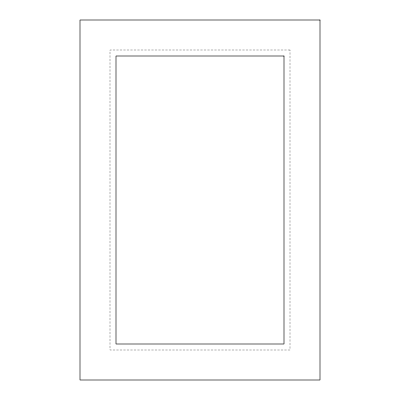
<?xml version="1.0" encoding="UTF-8"?>
<svg xmlns="http://www.w3.org/2000/svg" width="400" height="400" viewBox="0 0 400 400"><rect width="100%" height="100%" fill="white"/><g stroke="black" fill="none" stroke-linecap="round" stroke-linejoin="round"><path stroke-width="0.3" stroke-dasharray="2 1.5" d="M290 50L110 50L110 350L290 350L290 50"/><path stroke-width="0.6" d="M320 20L80 20L80 380L320 380L320 20M284 56L116 56L116 344L284 344L284 56"/></g></svg>
